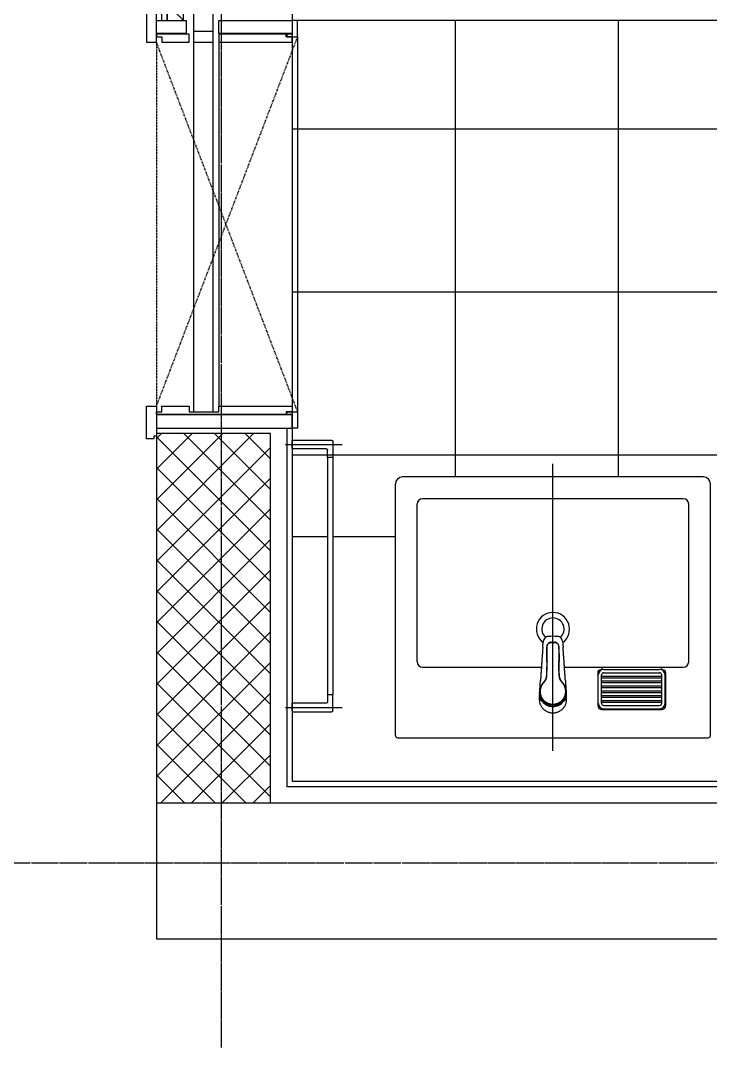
# Model space of a CAD drawing. Header units: millimetres. Extents: x 18456 to 179493, y -203649 to 469211.
# Drawn here: x 108104 to 109375, y -109061 to -107171 of the extents above; entities that cross this region are included whole.
import ezdxf

# ---------------------------------------------------------------- set-up
doc = ezdxf.new("R2010")
doc.units = ezdxf.units.MM
for name, pattern in [('X-평면도(기본형)$0$( Hidden )', [0.375, 0.25, -0.125]), ('X-평면도(기본형)$0$CEN', [52.5, 50, -1, 0.5, -1]), ('X-평면도(기본형)$0$HID', [2.8, 1.8, -1])]:
    doc.linetypes.add(name, pattern=pattern)
for name, color, linetype, true_color in [('X-평면도(기본형)$0$40HAT', 9, 'Continuous', 0x808080), ('X-평면도(기본형)$0$_A-WAL-2', 3, 'Continuous', 0x00ff00), ('X-평면도(기본형)$0$CEN', 1, 'X-평면도(기본형)$0$CEN', 0xff0000), ('X-평면도(기본형)$0$DOOR', 4, 'Continuous', 0x00ffff), ('X-평면도(기본형)$0$DS-F-BATH', 6, 'Continuous', 0xff00ff), ('X-평면도(기본형)$0$FIN', 9, 'Continuous', 0x808080), ('X-평면도(기본형)$0$FUR', 6, 'Continuous', 0xff00ff), ('X-평면도(기본형)$0$MC', 7, 'Continuous', 0x7f7fff), ('X-평면도(기본형)$0$TIL', 5, 'Continuous', 0x0000ff), ('X-평면도(기본형)$0$W1', 2, 'Continuous', 0xffff00), ('X-평면도(기본형)$0$W2', 3, 'Continuous', 0x00ff00)]:
    doc.layers.add(name, color=color, linetype=linetype, true_color=true_color)

# ---------------------------------------------------------------- blocks, each defined once
blk = doc.blocks.new('X-평면도(기본형)$0$A$C019C01BD')
at = {"layer": 'X-평면도(기본형)$0$FUR', "color": 5, "ltscale": 3, "true_color": 0x0000ff}
blk.add_line((523.1, 1200.3), (523.1, 0.3), dxfattribs=at)
blk = doc.blocks.new('X-평면도(기본형)$0$A$C71B42895')
at = {"layer": 'X-평면도(기본형)$0$FUR', "color": 1, "true_color": 0xff0000}
blk.add_line((265, -26), (265, 502), dxfattribs=at)
at = {"layer": 'X-평면도(기본형)$0$FUR'}
for p, q in [((542, 478), (-12, 478)), ((-25, 2), (-25, 465)), ((555, 2), (555, 465)), ((505, 438), (25, 438)), ((15, 138), (15, 428)), ((515, 138), (515, 428)), ((25, 128), (243.8, 128)), ((286.2, 128), (505, 128)), ((-21, -2), (551, -2))]:
    blk.add_line(p, q, dxfattribs=at)
at = {"layer": 'X-평면도(기본형)$0$FUR', "color": 8, "true_color": 0x808080}
for p, q in [((261.9, 174, 36.5), (268.1, 174, 36.5)), ((261.9, 174, 36.5), (261.9, 173.5, 36.5)), ((261.9, 173.5, 36.5), (268.1, 173.5, 36.5)), ((268.1, 174, 36.5), (268.1, 173.5, 36.5)), ((276.4, 138.5, 36.5), (276.4, 138.5, 36.5)), ((253.4, 121.7, 36.5), (253.3, 112.2, 36.5)), ((253.8, 112.2, 36.5), (253.9, 121.7, 36.5)), ((276.1, 121.7, 36.5), (276.2, 112.2, 36.5)), ((276.7, 112.2, 36.5), (276.6, 121.7, 36.5)), ((347.5, 118), (347.5, 57)), ((348.5, 61.5, -45.1), (348.5, 113.5, -45.1)), ((354.5, 61.5, -45.1), (354.5, 113.5, -45.1)), ((355.5, 128), (355.5, 126)), ((358.5, 123.5, -45.1), (461.5, 123.5, -45.1)), ((358.5, 117.5, -45.1), (461.5, 117.5, -45.1)), ((464.5, 128), (464.5, 126)), ((465.5, 61.5, -45.1), (465.5, 113.5, -45.1)), ((471.5, 61.5, -45.1), (471.5, 113.5, -45.1)), ((472.5, 118), (472.5, 57)), ((354.5, 111.5, -45.1), (465.5, 111.5, -45.1)), ((354.5, 108.5, -45.1), (465.5, 108.5, -45.1)), ((354.5, 102.5, -45.1), (465.5, 102.5, -45.1)), ((354.5, 99.5, -45.1), (465.5, 99.5, -45.1)), ((240.5, 68, 36.5), (240.5, 76, 36.5)), ((241, 79.7, 36.5), (241, 83.3, 36.5)), ((289, 83.3, 36.5), (289, 79.7, 36.5)), ((289.5, 76, 36.5), (289.5, 68, 36.5)), ((354.5, 93.5, -45.1), (465.5, 93.5, -45.1)), ((354.5, 90.5, -45.1), (465.5, 90.5, -45.1)), ((354.5, 84.5, -45.1), (465.5, 84.5, -45.1)), ((354.5, 81.5, -45.1), (465.5, 81.5, -45.1)), ((262, 57.8, 36.5), (262, 57.4, 36.5)), ((268, 57.4, 36.5), (268, 57.8, 36.5)), ((354.5, 75.5, -45.1), (465.5, 75.5, -45.1)), ((354.5, 72.5, -45.1), (465.5, 72.5, -45.1)), ((354.5, 66.5, -45.1), (465.5, 66.5, -45.1)), ((354.5, 63.5, -45.1), (465.5, 63.5, -45.1)), ((358.5, 57.5, -45.1), (461.5, 57.5, -45.1)), ((354.5, 50), (465.5, 50)), ((358.5, 51.5, -45.1), (461.5, 51.5, -45.1))]:
    blk.add_line(p, q, dxfattribs=at)
at = {"layer": 'X-평면도(기본형)$0$FUR'}
for centre, radius, start, end in [((-12, 465), 13, 90, 180), ((542, 465), 13, 0, 90), ((25, 428), 10, 90, 180), ((505, 428), 10, 0, 90), ((25, 138), 10, 180, 270), ((505, 138), 10, 270, 0), ((-21, 2), 4, 180, 270), ((551, 2), 4, 270, 0)]:
    blk.add_arc(centre, radius, start, end, dxfattribs=at)
at = {"layer": 'X-평면도(기본형)$0$FUR', "color": 8, "true_color": 0x808080}
for centre, radius, start, end in [((265, 198), 30.5, 306.2861, 233.7139), ((265, 198), 20.5, 311.1923, 228.8077), ((352.5, 118), 5, 90, 180), ((358.5, 113.5, -45.1), 10, 90, 180), ((352.5, 126), 3, 270, 0), ((358.5, 113.5, -45.1), 4, 90, 180), ((461.5, 113.5, -45.1), 10, 0, 90), ((461.5, 113.5, -45.1), 4, 0, 90), ((467.5, 126), 3, 180, 270), ((467.5, 118), 5, 0, 90), ((354.5, 57), 7, 180, 270), ((358.5, 61.5, -45.1), 10, 180, 270), ((358.5, 61.5, -45.1), 4, 180, 270), ((461.5, 61.5, -45.1), 10, 270, 0), ((461.5, 61.5, -45.1), 4, 270, 0), ((465.5, 57), 7, 270, 0)]:
    blk.add_arc(centre, radius, start, end, dxfattribs=at)
for points, degree in [([(246.3, 164.5, 36.5), (246.5, 166.8, 36.5), (246.7, 169.2, 36.5), (246.8, 171.6, 36.5)], 3), ([(256.6, 184.7, 36.5), (262.2, 185.5, 36.5), (267.8, 185.5, 36.5), (273.4, 184.7, 36.5)], 3), ([(283.2, 171.6, 36.5), (283.3, 169.2, 36.5), (283.5, 166.8, 36.5), (283.7, 164.5, 36.5)], 3), ([(253.6, 138.5, 36.5), (253.8, 152.3, 36.5), (254, 166.1, 36.5)], 2), ([(276, 166.1, 36.5), (276.2, 152.3, 36.5), (276.4, 138.5, 36.5)], 2), ([(240.6, 74.6, 36.5), (240.5, 75.2, 36.5), (240.5, 75.7, 36.5), (240.5, 76.5, 36.5)], 3), ([(240.5, 75.9, 36.5), (240.5, 76.1, 36.5), (240.5, 76.3, 36.5)], 2), ([(240.5, 76.3, 36.5), (240.5, 75.7, 36.5), (240.5, 75.3, 36.5), (240.6, 74.9, 36.5)], 3), ([(289.5, 76.5, 36.5), (289.5, 75.7, 36.5), (289.5, 75.2, 36.5), (289.4, 74.6, 36.5)], 3), ([(289.4, 74.9, 36.5), (289.5, 75.3, 36.5), (289.5, 75.7, 36.5), (289.5, 76.3, 36.5)], 3), ([(289.5, 76.3, 36.5), (289.5, 76.1, 36.5), (289.5, 75.9, 36.5)], 2), ([(240.6, 74.4, 36.5), (240.6, 74.5, 36.5), (240.6, 74.6, 36.5), (240.5, 74.7, 36.5)], 3), ([(240.6, 74.6, 36.5), (240.6, 74.7, 36.5), (240.6, 74.8, 36.5), (240.6, 74.9, 36.5)], 3), ([(245.4, 65.1, 36.5), (245.3, 65.1, 36.5), (245, 65.1, 36.5), (244.4, 65.5, 36.5), (243.7, 66.3, 36.5), (242.9, 67.3, 36.5), (242.1, 68.6, 36.5), (241.4, 70.2, 36.5), (240.9, 72.1, 36.5), (240.6, 73.6, 36.5), (240.6, 74.4, 36.5)], 3), ([(242.9, 69, 36.5), (242.9, 69, 36.5), (242.9, 69.1, 36.5), (242.9, 69.1, 36.5)], 3), ([(289.4, 74.4, 36.5), (289.4, 73.6, 36.5), (289.1, 72.1, 36.5), (288.6, 70.2, 36.5), (287.9, 68.6, 36.5), (287.1, 67.3, 36.5), (286.3, 66.3, 36.5), (285.6, 65.5, 36.5), (285, 65.1, 36.5), (284.7, 65.1, 36.5), (284.6, 65.1, 36.5)], 3), ([(287.1, 69.1, 36.5), (287.1, 69.1, 36.5), (287.1, 69, 36.5), (287.1, 69, 36.5)], 3), ([(289.4, 74.9, 36.5), (289.4, 74.8, 36.5), (289.4, 74.7, 36.5), (289.4, 74.6, 36.5)], 3), ([(289.5, 74.7, 36.5), (289.4, 74.6, 36.5), (289.4, 74.5, 36.5), (289.4, 74.4, 36.5)], 3)]:
    blk.add_open_spline(points, degree=degree, dxfattribs=at)
for points, weights in [([(246.8, 171.6, 36.5), (246.9, 172.9, 36.5), (247, 174.2, 36.5)], [0.500000017234, 0.499999982766, 0.500000017234]), ([(283, 174.2, 36.5), (283.1, 172.9, 36.5), (283.2, 171.6, 36.5)], [0.500000019311, 0.499999980689, 0.500000019311]), ([(246.3, 164.5, 36.5), (244.2, 133.9, 36.5), (242.1, 103.4, 36.5)], [0.982090384085, 0.979407256957, 0.976780138384]), ([(276, 166.1, 36.5), (276, 166.1, 36.5), (275.5, 166.1, 36.5)], [0.999999817061, 0.707118406163, 0.99997693388]), ([(287.9, 103.4, 36.5), (285.8, 133.9, 36.5), (283.7, 164.5, 36.5)], [0.976780179641, 0.979407305262, 0.982090439718]), ([(253.6, 138.5, 36.5), (253.5, 130.1, 36.5), (253.4, 121.7, 36.5)], [0.969722257527, 0.983727787754, 0.99942185022]), ([(254.1, 138.5, 36.5), (254, 130.1, 36.5), (253.9, 121.7, 36.5)], [0.969722257526, 0.983727787794, 0.999421850312]), ([(276.4, 138.5, 36.5), (276.4, 138.5, 36.5), (275.9, 138.5, 36.5)], [0.999999821822, 0.707118405467, 0.999976930512]), ([(276.1, 121.7, 36.5), (276, 130.1, 36.5), (275.9, 138.5, 36.5)], [0.999421850307, 0.9837277878, 0.969722257539]), ([(276.6, 121.7, 36.5), (276.5, 130.1, 36.5), (276.4, 138.5, 36.5)], [0.999421850299, 0.983727787784, 0.969722257518]), ([(253.9, 121.7, 36.5), (253.4, 121.7, 36.5), (253.4, 121.7, 36.5)], [0.999981369639, 0.707116395988, 0.999999401314]), ([(276.6, 121.7, 36.5), (276.6, 121.7, 36.5), (276.1, 121.7, 36.5)], [0.99999985159, 0.70711633009, 0.999981051206]), ([(248.4, 100.8, 36.5), (253.2, 105.5, 36.5), (253.3, 112.2, 36.5)], [0.853642071657, 0.850007908952, 0.995302254622]), ([(248.7, 100.4, 36.5), (253.7, 105.2, 36.5), (253.8, 112.2, 36.5)], [0.853642071657, 0.850007908952, 0.995302254622]), ([(253.8, 112.2, 36.5), (253.3, 112.2, 36.5), (253.3, 112.2, 36.5)], [0.999981369639, 0.707116395988, 0.999999401314]), ([(276.7, 112.2, 36.5), (276.7, 112.2, 36.5), (276.2, 112.2, 36.5)], [0.99999985159, 0.70711633009, 0.999981051207]), ([(276.2, 112.2, 36.5), (276.3, 105.2, 36.5), (281.3, 100.4, 36.5)], [0.995302254622, 0.850007908952, 0.853642071657]), ([(276.7, 112.2, 36.5), (276.8, 105.5, 36.5), (281.6, 100.8, 36.5)], [0.995302254622, 0.850007908952, 0.853642071657]), ([(241, 79.7, 36.5), (241, 59.9, 36.5), (262, 57.4, 36.5)], [1, 0.732438670357, 0.953718054817]), ([(268, 57.4, 36.5), (289, 59.9, 36.5), (289, 79.7, 36.5)], [0.953718054817, 0.732438670357, 1])]:
    blk.add_rational_spline(points, weights, degree=2, dxfattribs=at)
for points, knots in [([(256.6, 184.7, 36.5), (254, 184.4, 36.5), (251.7, 183.1, 36.5), (248.2, 179.2, 36.5), (247.2, 176.7, 36.5), (247, 174.2, 36.5)], [0, 0, 0, 0, 0.5, 0.5, 1, 1, 1, 1]), ([(261.9, 174, 36.5), (259.8, 174, 36.5), (257.8, 173.1, 36.5), (254.9, 170.2, 36.5), (254, 168.2, 36.5), (254, 166.1, 36.5)], [0, 0, 0, 0, 0.5, 0.5, 1, 1, 1, 1]), ([(254.5, 166.1, 36.5), (254.5, 168.1, 36.5), (255.3, 170, 36.5), (258.1, 172.7, 36.5), (260, 173.5, 36.5), (261.9, 173.5, 36.5)], [0, 0, 0, 0, 0.5, 0.5, 1, 1, 1, 1]), ([(276, 166.1, 36.5), (276, 168.2, 36.5), (275.1, 170.2, 36.5), (272.2, 173.1, 36.5), (270.2, 174, 36.5), (268.1, 174, 36.5)], [0, 0, 0, 0, 0.5, 0.5, 1, 1, 1, 1]), ([(268.1, 173.5, 36.5), (270, 173.5, 36.5), (271.9, 172.7, 36.5), (274.7, 170, 36.5), (275.5, 168.1, 36.5), (275.5, 166.1, 36.5)], [0, 0, 0, 0, 0.5, 0.5, 1, 1, 1, 1]), ([(283, 174.2, 36.5), (282.8, 176.7, 36.5), (281.8, 179.2, 36.5), (278.3, 183.1, 36.5), (276, 184.4, 36.5), (273.4, 184.7, 36.5)], [0, 0, 0, 0, 0.5, 0.5, 1, 1, 1, 1]), ([(254.1, 138.5, 36.5), (254.2, 142.9, 36.5), (254.2, 147.2, 36.5), (254.4, 156.4, 36.5), (254.4, 161.2, 36.5), (254.5, 166.1, 36.5)], [0, 0, 0, 0, 0.471221, 0.471221, 1, 1, 1, 1]), ([(275.5, 166.1, 36.5), (275.6, 161.8, 36.5), (275.6, 157.4, 36.5), (275.8, 148.3, 36.5), (275.8, 143.4, 36.5), (275.9, 138.5, 36.5)], [0, 0, 0, 0, 0.471221, 0.471221, 1, 1, 1, 1]), ([(241, 87, 36.5), (241.1, 87.5, 36.5), (241.2, 89.7, 36.5), (241.4, 92.7, 36.5), (241.6, 96, 36.5), (241.8, 99.3, 36.5), (242, 101.7, 36.5), (242.1, 103.4, 36.5)], [0, 0, 0, 0, 0.093675, 0.395779, 0.546834, 0.69789, 1, 1, 1, 1]), ([(287.9, 103.4, 36.5), (288, 101.7, 36.5), (288.2, 99.3, 36.5), (288.4, 96, 36.5), (288.6, 92.7, 36.5), (288.8, 89.7, 36.5), (288.9, 87.5, 36.5), (289, 87, 36.5)], [0, 0, 0, 0, 0.30211, 0.453166, 0.604221, 0.906325, 1, 1, 1, 1]), ([(242.9, 69.1, 36.5), (242.9, 69.2, 36.5), (242.2, 70.7, 36.5), (241, 73.8, 36.5), (240.5, 77.9, 36.5), (240.5, 80.5, 36.5), (240.6, 81.8, 36.5), (240.7, 82.6, 36.5), (240.8, 84.4, 36.5), (240.9, 85.9, 36.5), (241, 87, 36.5)], [0, 0, 0, 0, 0.00964, 0.277538, 0.544008, 0.678609, 0.71237, 0.746136, 0.813663, 1, 1, 1, 1]), ([(242.9, 69, 36.5), (241.9, 71.1, 36.5), (241.1, 73.5, 36.5), (240.7, 76.7, 36.5), (240.6, 77.4, 36.5), (240.5, 78.2, 36.5)], [0, 0, 0, 0, 0.758346, 0.758346, 1, 1, 1, 1]), ([(289, 87, 36.5), (289.1, 85.9, 36.5), (289.2, 84.4, 36.5), (289.3, 82.6, 36.5), (289.4, 81.8, 36.5), (289.5, 80.5, 36.5), (289.5, 77.9, 36.5), (289, 73.8, 36.5), (287.8, 70.7, 36.5), (287.1, 69.2, 36.5), (287.1, 69.1, 36.5)], [0, 0, 0, 0, 0.186337, 0.253864, 0.28763, 0.321391, 0.455992, 0.722462, 0.99036, 1, 1, 1, 1]), ([(289.5, 78.2, 36.5), (289.4, 77.4, 36.5), (289.3, 76.7, 36.5), (288.9, 73.5, 36.5), (288.1, 71.1, 36.5), (287.1, 69, 36.5)], [0, 0, 0, 0, 0.241708, 0.241708, 1, 1, 1, 1]), ([(240.6, 74.9, 36.5), (240.6, 74.1, 36.5), (240.7, 73.4, 36.5), (241, 72.1, 36.5), (241.1, 71.5, 36.5), (241.7, 69.8, 36.5), (242.1, 68.9, 36.5), (243, 67.5, 36.5), (243.4, 67, 36.5), (243.9, 66.6, 36.5), (244, 66.6, 36.5), (244, 66.9, 36.5), (243.9, 67, 36.5), (243.5, 67.8, 36.5), (243.2, 68.4, 36.5), (242.9, 69, 36.5)], [0, 0, 0, 0, 0.125, 0.125, 0.25, 0.25, 0.5, 0.5, 0.75, 0.75, 0.875, 0.875, 0.9375, 0.9375, 1, 1, 1, 1]), ([(242.9, 69.1, 36.5), (243.2, 68.6, 36.5), (243.5, 68, 36.5), (243.9, 67.2, 36.5), (244, 66.9, 36.5), (244.1, 66.4, 36.5), (244, 66.4, 36.5), (243.6, 66.6, 36.5), (243.2, 67.1, 36.5), (242.3, 68.4, 36.5), (241.8, 69.3, 36.5), (241.2, 71, 36.5), (241, 71.7, 36.5), (240.8, 73, 36.5), (240.6, 73.8, 36.5), (240.6, 74.6, 36.5)], [0, 0, 0, 0, 0.0625, 0.0625, 0.125, 0.125, 0.25, 0.25, 0.5, 0.5, 0.75, 0.75, 0.875, 0.875, 1, 1, 1, 1]), ([(240.6, 74.6, 36.5), (240.6, 74.6, 36.5), (240.6, 74.5, 36.5), (240.6, 74.4, 36.5), (240.6, 74.4, 36.5)], [0, 0, 0, 0, 0.363263, 1, 1, 1, 1]), ([(245.4, 65.1, 36.5), (244.9, 65.7, 36.5), (244, 67, 36.5), (243.3, 68.4, 36.5), (242.9, 69.1, 36.5)], [0, 0, 0, 0, 0.500004, 1, 1, 1, 1]), ([(245.4, 65.1, 36.5), (247.6, 62.1, 36.5), (250.6, 59.6, 36.5), (255.7, 57.1, 36.5), (257.5, 56.5, 36.5), (261.2, 55.6, 36.5), (263.1, 55.4, 36.5), (268.8, 55.4, 36.5), (272.6, 56.3, 36.5), (279.4, 59.6, 36.5), (282.4, 62.1, 36.5), (284.6, 65.1, 36.5)], [0, 0, 0, 0, 0.25, 0.25, 0.375, 0.375, 0.5, 0.5, 0.75, 0.75, 1, 1, 1, 1]), ([(268, 57.8, 36.5), (268, 57.9, 36.5), (267.9, 57.9, 36.5), (267.7, 57.9, 36.5), (267.6, 58, 36.5), (267.1, 58, 36.5), (266.9, 58, 36.5), (266.3, 58, 36.5), (266, 58, 36.5), (265.3, 58, 36.5), (265, 58, 36.5), (264.3, 58, 36.5), (264, 58, 36.5), (263.4, 58, 36.5), (263.1, 58, 36.5), (262.6, 58, 36.5), (262.4, 58, 36.5), (262.2, 57.9, 36.5), (262.1, 57.9, 36.5), (262, 57.8, 36.5), (262, 57.8, 36.5), (262, 57.8, 36.5)], [0, 0, 0, 0, 0.106849, 0.106849, 0.213662, 0.213662, 0.32101, 0.32101, 0.428728, 0.428728, 0.535874, 0.535874, 0.642403, 0.642403, 0.74922, 0.74922, 0.856785, 0.856785, 0.964404, 0.964404, 1, 1, 1, 1]), ([(287.1, 69.1, 36.5), (286.7, 68.4, 36.5), (286, 67, 36.5), (285.1, 65.7, 36.5), (284.6, 65.1, 36.5)], [0, 0, 0, 0, 0.499996, 1, 1, 1, 1]), ([(289.4, 74.6, 36.5), (289.4, 73.8, 36.5), (289.2, 73, 36.5), (289, 71.7, 36.5), (288.8, 71, 36.5), (288.2, 69.3, 36.5), (287.7, 68.4, 36.5), (286.8, 67.1, 36.5), (286.4, 66.6, 36.5), (286, 66.4, 36.5), (285.9, 66.4, 36.5), (286, 66.9, 36.5), (286.1, 67.2, 36.5), (286.5, 68, 36.5), (286.8, 68.6, 36.5), (287.1, 69.1, 36.5)], [0, 0, 0, 0, 0.125, 0.125, 0.25, 0.25, 0.5, 0.5, 0.75, 0.75, 0.875, 0.875, 0.9375, 0.9375, 1, 1, 1, 1]), ([(287.1, 69, 36.5), (286.8, 68.4, 36.5), (286.5, 67.8, 36.5), (286.1, 67, 36.5), (286, 66.9, 36.5), (286, 66.6, 36.5), (286.1, 66.6, 36.5), (286.6, 67, 36.5), (287, 67.5, 36.5), (287.9, 68.9, 36.5), (288.3, 69.8, 36.5), (288.9, 71.5, 36.5), (289, 72.1, 36.5), (289.3, 73.4, 36.5), (289.4, 74.1, 36.5), (289.4, 74.9, 36.5)], [0, 0, 0, 0, 0.0625, 0.0625, 0.125, 0.125, 0.25, 0.25, 0.5, 0.5, 0.75, 0.75, 0.875, 0.875, 1, 1, 1, 1]), ([(289.4, 74.4, 36.5), (289.4, 74.4, 36.5), (289.4, 74.5, 36.5), (289.4, 74.6, 36.5), (289.4, 74.6, 36.5)], [0, 0, 0, 0, 0.636737, 1, 1, 1, 1])]:
    blk.add_open_spline(points, degree=3, knots=knots, dxfattribs=at)
for points, weights, knots in [([(254.5, 166.1, 36.5), (254, 166.1, 36.5), (254, 166.1, 36.5), (254, 166.1, 36.5), (254, 166.1, 36.5)], [0.99997622125, 0.707118671044, 1, 0.999991616456, 0.999983233393], [4.712453, 4.712453, 4.712453, 6.283185, 6.283185, 6.28323, 6.28323, 6.28323]), ([(254.1, 138.5, 36.5), (253.6, 138.5, 36.5), (253.6, 138.5, 36.5), (253.6, 138.5, 36.5), (253.6, 138.5, 36.5)], [0.999976739067, 0.707118412115, 1, 0.999999954361, 0.999999908722], [4.712451, 4.712451, 4.712451, 6.283185, 6.283185, 6.283186, 6.283186, 6.283186]), ([(248.4, 100.8, 36.5), (241, 93.6, 36.5), (241, 83.3, 36.5), (241, 59.2, 36.5), (265, 59.2, 36.5), (289, 59.2, 36.5), (289, 83.3, 36.5), (289, 93.6, 36.5), (281.6, 100.8, 36.5)], [0.853642071657, 0.849949636839, 1, 0.707106781187, 1, 0.707106781187, 1, 0.849949636839, 0.853642071657], [0.766071, 0.766071, 0.766071, 1.570796, 1.570796, 3.141593, 3.141593, 4.712389, 4.712389, 5.517114, 5.517114, 5.517114]), ([(248.7, 100.4, 36.5), (241.5, 93.4, 36.5), (241.5, 83.3, 36.5), (241.5, 59.7, 36.5), (265, 59.7, 36.5), (288.5, 59.7, 36.5), (288.5, 83.3, 36.5), (288.5, 93.4, 36.5), (281.3, 100.4, 36.5)], [0.853642071657, 0.849949636839, 1, 0.707106781187, 1, 0.707106781187, 1, 0.849949636839, 0.853642071657], [0.766071, 0.766071, 0.766071, 1.570796, 1.570796, 3.141593, 3.141593, 4.712389, 4.712389, 5.517114, 5.517114, 5.517114]), ([(248.7, 100.4, 36.5), (248.7, 100.4, 36.5), (248.7, 100.4, 36.5), (248.4, 100.8, 36.5), (248.4, 100.8, 36.5), (248.4, 100.8, 36.5), (248.4, 100.8, 36.5)], [0.999993413449, 0.999996706687, 1, 0.707106781187, 1, 0.9820840783, 0.966359946849], [4.712371, 4.712371, 4.712371, 4.712389, 4.712389, 6.283185, 6.283185, 6.379269, 6.379269, 6.379269]), ([(281.6, 100.8, 36.5), (281.6, 100.8, 36.5), (281.6, 100.8, 36.5), (281.6, 100.8, 36.5), (281.3, 100.4, 36.5), (281.3, 100.4, 36.5), (281.3, 100.4, 36.5)], [0.966359947003, 0.982084078388, 1, 0.707106781187, 1, 0.999996706687, 0.999993413449], [6.187102, 6.187102, 6.187102, 6.283185, 6.283185, 7.853982, 7.853982, 7.853999, 7.853999, 7.853999]), ([(289.5, 68), (289.5, 43.3), (265, 43.3), (240.5, 43.3), (240.5, 68)], [1, 0.707106781187, 1, 0.707106781187, 1], [1.570796, 1.570796, 1.570796, 3.141593, 3.141593, 4.712389, 4.712389, 4.712389])]:
    blk.add_rational_spline(points, weights, degree=2, knots=knots, dxfattribs=at)
blk = doc.blocks.new('X-평면도(기본형)$0$A$C01A306AE')
at = {"layer": 'X-평면도(기본형)$0$FUR'}
for p, q in [((8, 104.2), (8, 0)), ((492, 104.2), (492, 0)), ((16, 92), (0, 92)), ((0, 92), (0, 19)), ((2, 92), (16, 92)), ((16, 29), (16, 92)), ((484, 29), (484, 92)), ((484, 92), (500, 92)), ((498, 92), (484, 92)), ((500, 92), (500, 19)), ((32, 27), (18, 27)), ((32, 27), (468, 27)), ((32, 17), (32, 27)), ((468, 27), (482, 27)), ((468, 27), (468, 17)), ((2, 17), (32, 17)), ((32, 17), (468, 17)), ((498, 17), (468, 17))]:
    blk.add_line(p, q, dxfattribs=at)
for centre, start, end in [((2, 19), 180, 270), ((18, 29), 180, 270), ((482, 29), 270, 0), ((498, 19), 270, 0)]:
    blk.add_arc(centre, 2, start, end, dxfattribs=at)
blk = doc.blocks.new('X-평면도(기본형)$0$ba17001400')
at = {"layer": 'X-평면도(기본형)$0$FUR'}
for p, q in [((450, 1435), (450, 1500)), ((450, 1310), (450, 1425))]:
    blk.add_line(p, q, dxfattribs=at)
at = {"layer": 'X-평면도(기본형)$0$MC'}
blk.add_lwpolyline([(1400, -200), (1400, 300), (2300, 300), (2300, 1500), (1400, 1500), (0, 1500), (0, -200)], close=True, dxfattribs=at)
at = {"layer": 'X-평면도(기본형)$0$TIL'}
for p, q in [((600, -200), (600, 1500)), ((900, 487.8), (900, 1500)), ((1200, -200), (1200, 1500)), ((1400, 1200), (560, 1200)), ((1400, 900), (560, 900))]:
    blk.add_line(p, q, dxfattribs=at)
at = {"layer": 'X-평면도(기본형)$0$_A-WAL-2', "rotation": 270}
blk.add_blockref('X-평면도(기본형)$0$A$C71B42895', (82, 1285), dxfattribs=at)
at = {"layer": 'X-평면도(기본형)$0$DS-F-BATH', "xscale": -1}
blk.add_blockref('X-평면도(기본형)$0$A$C01A306AE', (627.5, 1408), dxfattribs=at)
at = {"layer": 'X-평면도(기본형)$0$FUR', "linetype": 'ByBlock', "rotation": 180}
blk.add_blockref('X-평면도(기본형)$0$A$C019C01BD', (1923.1, 1500.3), dxfattribs=at)
blk = doc.blocks.new('X-평면도(기본형)$0$pkdr750190')
at = {"layer": 'X-평면도(기본형)$0$DOOR', "linetype": 'X-평면도(기본형)$0$( Hidden )'}
for p, q in [((-50, 750), (-50, 1420)), ((-20, 1420), (-50, 1390)), ((-20, 750), (-20, 1420)), ((-20, 780), (-50, 750))]:
    blk.add_line(p, q, dxfattribs=at)
at = {"layer": 'X-평면도(기본형)$0$DOOR'}
for p, q in [((-10, 750), (-10, 1420)), ((0, 750), (0, 1420))]:
    blk.add_line(p, q, dxfattribs=at)
at = {"layer": 'X-평면도(기본형)$0$DOOR', "color": 5, "true_color": 0x0000ff}
for p, q in [((-260, 720), (-260, 30)), ((-115, 710), (-115, 40))]:
    blk.add_line(p, q, dxfattribs=at)
at = {"layer": 'X-평면도(기본형)$0$DOOR', "color": 8, "linetype": 'X-평면도(기본형)$0$( Hidden )', "true_color": 0x808080}
for points in [[(-111.3, 1420), (-61.3, 1420), (-71.3, 1410), (-101.3, 1410)], [(-104.3, 710), (-104.3, 1410), (-68.3, 1410), (-68.3, 710)]]:
    blk.add_lwpolyline(points, close=True, dxfattribs=at)
at = {"layer": 'X-평면도(기본형)$0$DOOR', "linetype": 'X-평면도(기본형)$0$( Hidden )'}
for points in [[(-20, 1420), (-20, 1390), (-50, 1390), (-50, 1420)], [(-20, 780), (-20, 750), (-50, 750), (-50, 780)]]:
    blk.add_lwpolyline(points, close=True, dxfattribs=at)
at = {"layer": 'X-평면도(기본형)$0$DOOR'}
for points in [[(0, 770), (13, 770), (13, 765), (18, 765), (18, 710), (0, 710)], [(-250, 750), (-250, 725), (-240, 725), (-240, 720), (-260, 720), (-260, 750)], [(-115, 750), (-250, 750), (-250, 726), (-115, 726)], [(0, 750), (-55, 750), (-55, 726), (0, 726)], [(-115, 725), (-115, 710), (-250, 710), (-250, 720), (-239, 720), (-239, 725)], [(-92.3, 30), (-104.3, 30), (-104.3, 730), (-68.3, 730), (-68.3, 30), (-80.3, 30)], [(0, 725), (0, 720), (-10, 720), (-10, 710), (-60, 710), (-60, 725)], [(0, 25), (0, 30), (-10, 30), (-10, 40), (-60, 40), (-60, 30), (-115, 30), (-115, 40), (-250, 40), (-250, 30), (-239, 30), (-239, 25)], [(0, -15), (5, -15), (5, -20), (18, -20), (18, 40), (0, 40)], [(-250, 0), (-250, 25), (-240, 25), (-240, 30), (-260, 30), (-260, 0)], [(0, 0), (-250, 0), (-250, 24), (0, 24)]]:
    blk.add_lwpolyline(points, close=True, dxfattribs=at)
at = {"layer": 'X-평면도(기본형)$0$DOOR', "color": 1, "linetype": 'X-평면도(기본형)$0$HID', "true_color": 0xff0000}
blk.add_lwpolyline([(0, 710), (0, 40), (-260, 720), (-260, 30)], close=True, dxfattribs=at)
at = {"layer": 'X-평면도(기본형)$0$DOOR'}
blk.add_lwpolyline([(0, 720), (-10, 720), (-10, 710)], dxfattribs=at)

msp = doc.modelspace()

# ---------------------------------------------------------------- hatches: boundary and pattern name
at = {"layer": 'X-평면도(기본형)$0$40HAT'}
h = msp.add_hatch(dxfattribs=at)
h.set_pattern_fill('H3', color=256, scale=40, style=0, pattern_type=2)
h.set_pattern_definition([(315, (-516301.965, -267489.793), (28.2842712, 28.2842712), []), (45, (-516301.965, -267489.793), (-28.2842712, 28.2842712), [])])
h.paths.add_polyline_path([(108354.6, -108610.5), (108564.6, -108610.5), (108564.6, -107930.5), (108354.6, -107930.5), (108354.6, -108610.5)], flags=0)

# ---------------------------------------------------------------- linework, layer by layer
at = {"layer": 'X-평면도(기본형)$0$CEN'}
for p, q in [((108474.6, -109060.5), (108474.6, -102925.5)), ((105289.6, -108720.5), (110914.6, -108720.5))]:
    msp.add_line(p, q, dxfattribs=at)
at = {"layer": 'X-평면도(기본형)$0$FIN'}
for p, q in [((108594.6, -107920.5), (108594.6, -108580.5)), ((108594.6, -108580.5), (110314.6, -108580.5))]:
    msp.add_line(p, q, dxfattribs=at)
at = {"layer": 'X-평면도(기본형)$0$W1'}
for p, q in [((108354.6, -108610.5), (108354.6, -108860.5)), ((108354.6, -108610.5), (110344.6, -108610.5)), ((108354.6, -108860.5), (110704.6, -108860.5))]:
    msp.add_line(p, q, dxfattribs=at)
at = {"layer": 'X-평면도(기본형)$0$W2'}
for p, q in [((108564.6, -107930.5), (108354.6, -107930.5)), ((108354.6, -107930.5), (108354.6, -108610.5)), ((108564.6, -108610.5), (108564.6, -107930.5)), ((108354.6, -108610.5), (108564.6, -108610.5))]:
    msp.add_line(p, q, dxfattribs=at)

# ---------------------------------------------------------------- block references
at = {"rotation": 90.00000000000001}
msp.add_blockref('X-평면도(기본형)$0$ba17001400', (110104.6, -108570.5), dxfattribs=at)
at = {"xscale": -1}
msp.add_blockref('X-평면도(기본형)$0$pkdr750190', (108354.6, -107920.5), dxfattribs=at)

doc.saveas('drawing.dxf')
